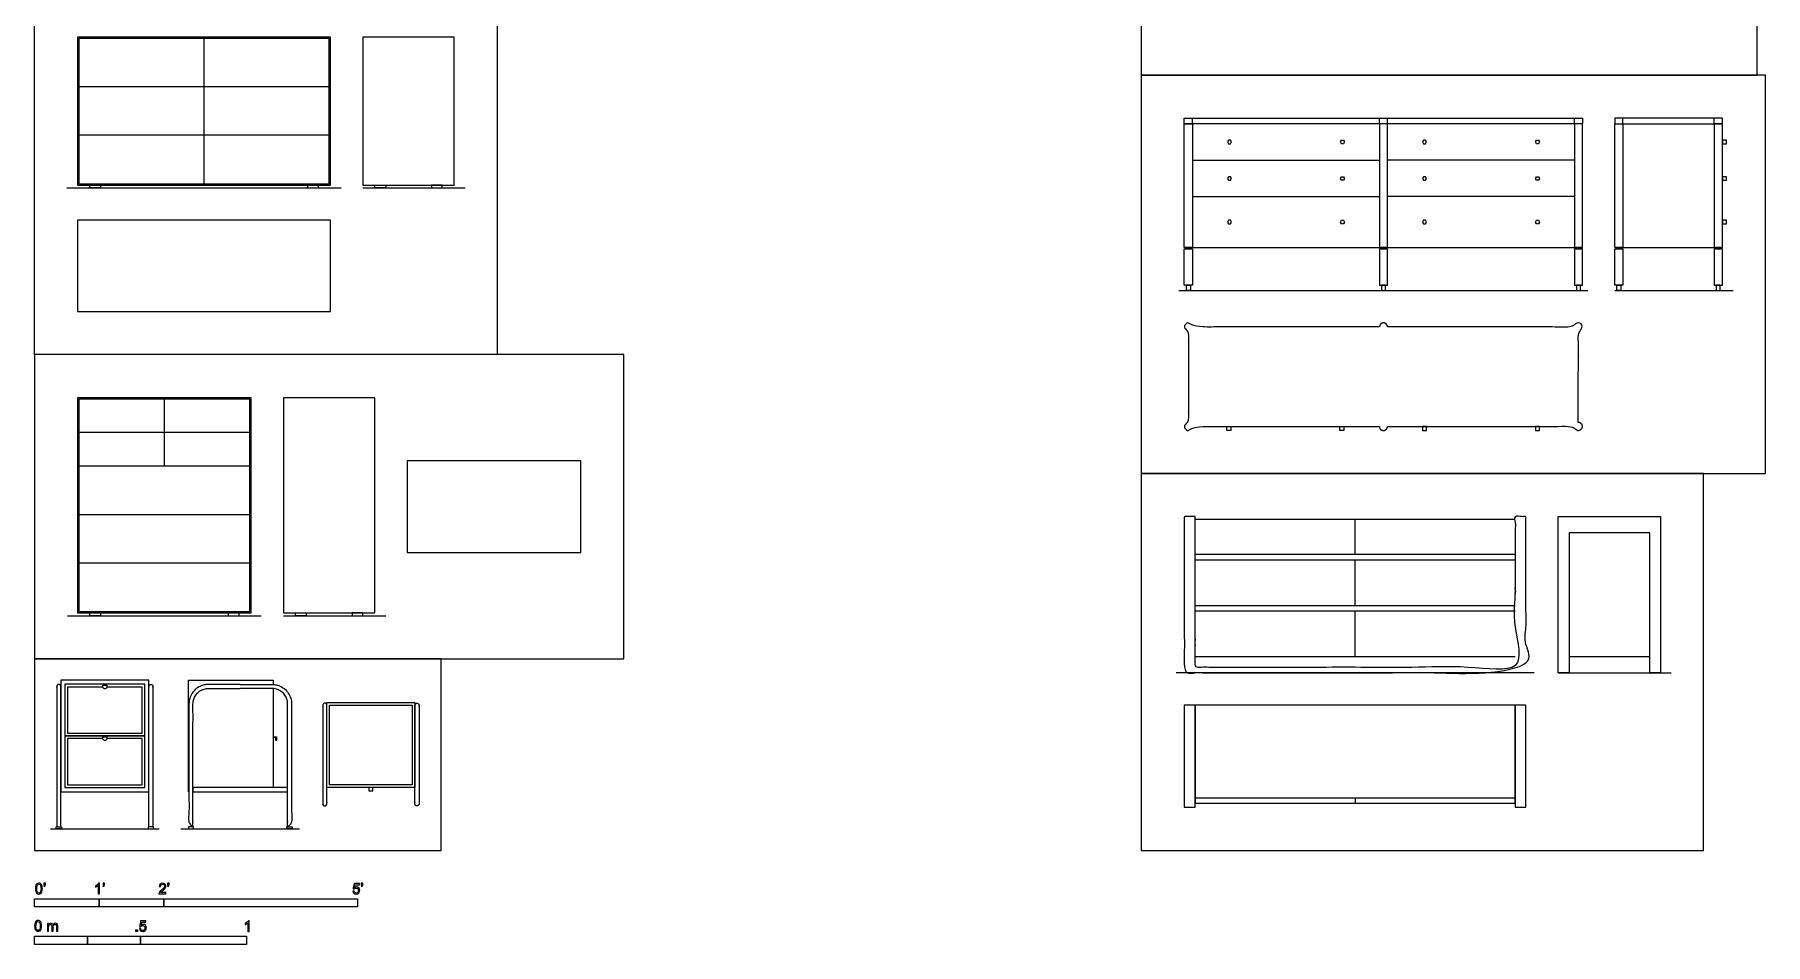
# Model space of a CAD drawing. Header units: millimetres. Extents: x 0.1 to 8.3, y 0.1 to 10.7.
# Drawn here: x 0.13 to 8.3, y 0.06 to 4.36 of the extents above; entities that cross this region are included whole.
import ezdxf

# ---------------------------------------------------------------- set-up
doc = ezdxf.new("R2010")
doc.units = ezdxf.units.MM
for name, color, linetype, true_color in [('2D$AG-DETAILS-DIAGRAM', 7, 'Continuous', 0xccff66), ('2D$AG-DIAGRAM', 7, 'Continuous', 0xfecc66), ('2D$AG-FURNITURE', 7, 'Continuous', 0x66ccff), ('2D$N-SYMB', 7, 'Continuous', 0x800040), ('2D$X-VPRT', 6, 'Continuous', 0xff00ff), ('AG-DETAILS', 7, 'Continuous', 0x66ffff), ('AG-DIAGRAM', 7, 'Continuous', 0xfecc66), ('AG-FURNITURE', 7, 'Continuous', 0x66ccff), ('X-VPRT', 6, 'Continuous', 0xff00ff)]:
    doc.layers.add(name, color=color, linetype=linetype, true_color=true_color)

msp = doc.modelspace()

# ---------------------------------------------------------------- linework, layer by layer
at = {"layer": '2D$AG-DETAILS-DIAGRAM'}
for points in [[(0.454, 1.2774), (0.2873, 1.2774), (0.2873, 1.059), (0.6398, 1.059), (0.6398, 1.2774), (0.4731, 1.2774)], [(0.454, 1.0336), (0.2873, 1.0336), (0.2873, 0.8152), (0.6398, 0.8152), (0.6398, 1.0336), (0.4731, 1.0336)]]:
    msp.add_lwpolyline(points, dxfattribs=at)
msp.add_lwpolyline([(1.5244, 0.8165), (1.5244, 1.1911), (1.915, 1.1911), (1.915, 0.8165)], close=True, dxfattribs=at)
at = {"layer": '2D$AG-DIAGRAM'}
for points in [[(0.2074, 0.6081), (0.7197, 0.6081)], [(0.8229, 0.6081), (1.3832, 0.6081)]]:
    msp.add_lwpolyline(points, dxfattribs=at)
at = {"layer": '2D$AG-FURNITURE'}
for points in [[(0.6716, 0.7834), (0.6716, 1.3092), (0.2555, 1.3092), (0.2555, 0.7834)], [(0.6525, 0.8025), (0.6525, 1.2901), (0.2746, 1.2901), (0.2746, 0.8025)], [(0.2746, 1.0463), (0.6525, 1.0463), (0.6525, 1.2901), (0.2746, 1.2901)], [(1.5117, 0.8038), (1.5117, 1.2038), (1.9277, 1.2038), (1.9277, 0.8038)], [(1.3263, 0.7834), (1.3263, 0.8025), (0.8798, 0.8025), (0.8798, 0.7834)], [(1.7292, 0.8038), (1.7102, 0.8038), (1.7102, 0.7879), (1.7292, 0.7879)], [(0.2584, 0.6081), (0.2337, 0.6081), (0.2337, 0.6176), (0.2584, 0.6176)], [(0.6687, 0.6081), (0.6934, 0.6081), (0.6934, 0.6176), (0.6687, 0.6176)], [(0.8579, 0.6081), (0.8826, 0.6081), (0.8826, 0.6176), (0.8579, 0.6176)], [(1.3482, 0.6081), (1.3235, 0.6081), (1.3235, 0.6176), (1.3482, 0.6176)]]:
    msp.add_lwpolyline(points, close=True, dxfattribs=at)
for points in [[(0.8607, 0.7834), (0.8579, 0.7834), (0.8579, 1.3092), (1.2579, 1.3092), (1.2579, 1.2895)], [(1.2579, 1.2704), (1.2579, 0.8025)], [(0.6525, 1.0463), (0.2746, 1.0463)]]:
    msp.add_lwpolyline(points, dxfattribs=at)
for points, weights, knots in [([(0.2555, 0.6176), (0.2555, 0.9488), (0.2555, 1.2801), (0.2555, 1.2896), (0.246, 1.2896), (0.2365, 1.2896), (0.2365, 1.2801), (0.2365, 0.9488), (0.2365, 0.6176)], [1, 1, 1, 0.707106781187, 1, 0.707106781187, 1, 1, 1], [2.27162, 2.27162, 2.27162, 4.445066, 4.445066, 4.494154, 4.494154, 4.543241, 4.543241, 6.716687, 6.716687, 6.716687]), ([(0.454, 1.278), (0.454, 1.2685), (0.4635, 1.2685), (0.4731, 1.2685), (0.4731, 1.278), (0.4731, 1.282), (0.4731, 1.2859), (0.4635, 1.2859), (0.454, 1.2859), (0.454, 1.282), (0.454, 1.278)], [1, 0.707106781187, 1, 0.707106781187, 1, 1, 1, 1, 1, 1, 1], [0.451766, 0.451766, 0.451766, 0.500853, 0.500853, 0.549941, 0.549941, 1.001706, 1.001706, 1.032956, 1.032956, 1.484722, 1.484722, 1.484722]), ([(0.6716, 0.6176), (0.6716, 0.9488), (0.6716, 1.2801), (0.6716, 1.2896), (0.6811, 1.2896), (0.6906, 1.2896), (0.6906, 1.2801), (0.6906, 0.9488), (0.6906, 0.6176)], [1, 1, 1, 0.707106781187, 1, 0.707106781187, 1, 1, 1], [2.27162, 2.27162, 2.27162, 4.445066, 4.445066, 4.494154, 4.494154, 4.543241, 4.543241, 6.716687, 6.716687, 6.716687]), ([(1.103, 1.2896), (1.0279, 1.2896), (0.9528, 1.2896), (0.8607, 1.2896), (0.8607, 1.1975), (0.8607, 0.9028), (0.8607, 0.6176), (0.8703, 0.6176), (0.8798, 0.6176), (0.8798, 0.9028), (0.8798, 1.1975), (0.8798, 1.2706), (0.9528, 1.2706), (1.0279, 1.2706), (1.103, 1.2706)], [1, 1, 1, 0.707106781186, 1, 1, 1, 1, 1, 1, 1, 0.707106781186, 1, 1, 1], [0, 0, 0, 0.944878, 0.944878, 1.567742, 1.567742, 2.851972, 2.851972, 2.914472, 2.914472, 4.198703, 4.198703, 4.821567, 4.821567, 5.766445, 5.766445, 5.766445]), ([(1.103, 1.2896), (1.1782, 1.2896), (1.2533, 1.2896), (1.3453, 1.2896), (1.3453, 1.1975), (1.3453, 0.9028), (1.3453, 0.6176), (1.3358, 0.6176), (1.3263, 0.6176), (1.3263, 0.9028), (1.3263, 1.1975), (1.3263, 1.2706), (1.2533, 1.2706), (1.1782, 1.2706), (1.103, 1.2706)], [1, 1, 1, 0.707106781186, 1, 1, 1, 1, 1, 1, 1, 0.707106781186, 1, 1, 1], [0, 0, 0, 0.944878, 0.944878, 1.567742, 1.567742, 2.851972, 2.851972, 2.914472, 2.914472, 4.198703, 4.198703, 4.821567, 4.821567, 5.766445, 5.766445, 5.766445]), ([(1.5117, 1.1914), (1.5117, 0.9587), (1.5117, 0.7259), (1.5117, 0.7164), (1.5022, 0.7164), (1.4927, 0.7164), (1.4927, 0.7259), (1.4927, 0.9587), (1.4927, 1.1914), (1.4927, 1.201), (1.5022, 1.201), (1.5117, 1.201), (1.5117, 1.1914)], [1, 1, 1, 0.707106781187, 1, 0.707106781187, 1, 1, 1, 0.707106781187, 1, 0.707106781187, 1], [0, 0, 0, 1.527387, 1.527387, 1.576475, 1.576475, 1.625562, 1.625562, 3.152949, 3.152949, 3.202037, 3.202037, 3.251124, 3.251124, 3.251124]), ([(1.9277, 1.1914), (1.9277, 0.9587), (1.9277, 0.7259), (1.9277, 0.7164), (1.9372, 0.7164), (1.9468, 0.7164), (1.9468, 0.7259), (1.9468, 0.9587), (1.9468, 1.1914), (1.9468, 1.201), (1.9372, 1.201), (1.9277, 1.201), (1.9277, 1.1914)], [1, 1, 1, 0.707106781187, 1, 0.707106781187, 1, 1, 1, 0.707106781187, 1, 0.707106781187, 1], [0, 0, 0, 1.527387, 1.527387, 1.576475, 1.576475, 1.625562, 1.625562, 3.152949, 3.152949, 3.202037, 3.202037, 3.251124, 3.251124, 3.251124]), ([(0.454, 1.0342), (0.454, 1.0247), (0.4635, 1.0247), (0.4731, 1.0247), (0.4731, 1.0342), (0.4731, 1.0381), (0.4731, 1.0421), (0.4635, 1.0421), (0.454, 1.0421), (0.454, 1.0381), (0.454, 1.0342)], [1, 0.707106781187, 1, 0.707106781187, 1, 1, 1, 1, 1, 1, 1], [0.451766, 0.451766, 0.451766, 0.500853, 0.500853, 0.549941, 0.549941, 1.001706, 1.001706, 1.032956, 1.032956, 1.484722, 1.484722, 1.484722])]:
    msp.add_rational_spline(points, weights, degree=2, knots=knots, dxfattribs=at)
msp.add_open_spline([(1.2579, 1.0421), (1.2659, 1.0421), (1.2738, 1.0421), (1.2738, 1.0334), (1.2738, 1.0247), (1.2722, 1.0247), (1.2706, 1.0247), (1.2706, 1.0318), (1.2706, 1.0389), (1.2643, 1.0389), (1.2579, 1.0389)], degree=2, knots=[0.0104167, 0.0104167, 0.0104167, 0.0625, 0.0625, 0.1195012, 0.1195012, 0.1299179, 0.1299179, 0.1765024, 0.1765024, 0.218169, 0.218169, 0.218169], dxfattribs=at)
at = {"layer": '2D$N-SYMB'}
for points in [[(0.1321, 0.2398), (0.1321, 0.2779), (0.4369, 0.2779), (0.4369, 0.2398)], [(0.4369, 0.2398), (0.4369, 0.2779), (0.7417, 0.2779), (0.7417, 0.2398)], [(0.7417, 0.2398), (0.7417, 0.2779), (1.6561, 0.2779), (1.6561, 0.2398)], [(0.1321, 0.0629), (0.1321, 0.101), (0.3821, 0.101), (0.3821, 0.0629)], [(0.3821, 0.0629), (0.3821, 0.101), (0.6321, 0.101), (0.6321, 0.0629)], [(0.6107, 0.1243), (0.6107, 0.1312), (0.6176, 0.1312), (0.6176, 0.1243)], [(0.6321, 0.0629), (0.6321, 0.101), (1.1321, 0.101), (1.1321, 0.0629)]]:
    msp.add_lwpolyline(points, close=True, dxfattribs=at)
for points, knots in [([(0.1359, 0.3259), (0.1359, 0.3316), (0.1365, 0.3364), (0.1377, 0.34), (0.1389, 0.3436), (0.1407, 0.3464), (0.1431, 0.3485), (0.1455, 0.3503), (0.1486, 0.3515), (0.1522, 0.3515), (0.1549, 0.3515), (0.1573, 0.3509), (0.1594, 0.3497), (0.1615, 0.3488), (0.163, 0.347), (0.1645, 0.3452), (0.1657, 0.343), (0.1666, 0.3406), (0.1675, 0.3376), (0.1681, 0.3346), (0.1687, 0.3307), (0.1687, 0.3259), (0.1687, 0.3199), (0.1681, 0.315), (0.1669, 0.3114), (0.1657, 0.3078), (0.1639, 0.3051), (0.1615, 0.303), (0.1591, 0.3012), (0.1561, 0.3006), (0.1522, 0.3006), (0.1474, 0.3006), (0.1437, 0.3018), (0.141, 0.3054), (0.1377, 0.3096), (0.1359, 0.3162), (0.1359, 0.3259)], [0, 0, 0, 0, 1, 1, 1, 2, 2, 2, 3, 3, 3, 4, 4, 4, 5, 5, 5, 6, 6, 6, 7, 7, 7, 8, 8, 8, 9, 9, 9, 10, 10, 10, 11, 11, 11, 12, 12, 12, 12]), ([(0.1422, 0.3259), (0.1422, 0.3174), (0.1431, 0.312), (0.1452, 0.3093), (0.1471, 0.3066), (0.1495, 0.3051), (0.1522, 0.3051), (0.1552, 0.3051), (0.1576, 0.3066), (0.1594, 0.3093), (0.1612, 0.312), (0.1624, 0.3174), (0.1624, 0.3259), (0.1624, 0.334), (0.1612, 0.3394), (0.1594, 0.3421), (0.1576, 0.3449), (0.1552, 0.3464), (0.1522, 0.3464), (0.1495, 0.3464), (0.1471, 0.3452), (0.1455, 0.3427), (0.1434, 0.3397), (0.1422, 0.334), (0.1422, 0.3259)], [0, 0, 0, 0, 1, 1, 1, 2, 2, 2, 3, 3, 3, 4, 4, 4, 5, 5, 5, 6, 6, 6, 7, 7, 7, 8, 8, 8, 8]), ([(0.1763, 0.3446), (0.1763, 0.347), (0.1763, 0.3494), (0.1763, 0.3518), (0.1785, 0.3518), (0.1807, 0.3518), (0.1829, 0.3518), (0.1829, 0.3499), (0.1829, 0.348), (0.1829, 0.3461), (0.1829, 0.343), (0.1826, 0.3406), (0.1817, 0.3394), (0.1808, 0.3376), (0.1793, 0.3361), (0.1772, 0.3352), (0.1767, 0.336), (0.1762, 0.3368), (0.1757, 0.3376), (0.1769, 0.3382), (0.1778, 0.3388), (0.1784, 0.34), (0.179, 0.3412), (0.1793, 0.3427), (0.1793, 0.3446), (0.1783, 0.3446), (0.1773, 0.3446), (0.1763, 0.3446)], [0, 0, 0, 0, 1, 1, 1, 2, 2, 2, 3, 3, 3, 4, 4, 4, 5, 5, 5, 6, 6, 6, 7, 7, 7, 8, 8, 8, 9, 9, 9, 9]), ([(0.4381, 0.3012), (0.4361, 0.3012), (0.4341, 0.3012), (0.4321, 0.3012), (0.4321, 0.3142), (0.4321, 0.3273), (0.4321, 0.3403), (0.4306, 0.3388), (0.4284, 0.3373), (0.426, 0.3361), (0.4236, 0.3346), (0.4215, 0.3334), (0.4197, 0.3328), (0.4197, 0.3348), (0.4197, 0.3368), (0.4197, 0.3388), (0.423, 0.3403), (0.426, 0.3424), (0.4287, 0.3446), (0.4312, 0.347), (0.433, 0.3491), (0.4342, 0.3515), (0.4355, 0.3515), (0.4368, 0.3515), (0.4381, 0.3515), (0.4381, 0.3347), (0.4381, 0.3179), (0.4381, 0.3012)], [0, 0, 0, 0, 1, 1, 1, 2, 2, 2, 3, 3, 3, 4, 4, 4, 5, 5, 5, 6, 6, 6, 7, 7, 7, 8, 8, 8, 9, 9, 9, 9]), ([(0.4553, 0.3446), (0.4553, 0.347), (0.4553, 0.3494), (0.4553, 0.3518), (0.4575, 0.3518), (0.4597, 0.3518), (0.4619, 0.3518), (0.4619, 0.3499), (0.4619, 0.348), (0.4619, 0.3461), (0.4619, 0.343), (0.4616, 0.3406), (0.4607, 0.3394), (0.4598, 0.3376), (0.4583, 0.3361), (0.4562, 0.3352), (0.4557, 0.336), (0.4552, 0.3368), (0.4546, 0.3376), (0.4559, 0.3382), (0.4568, 0.3388), (0.4574, 0.34), (0.458, 0.3412), (0.4583, 0.3427), (0.4583, 0.3446), (0.4573, 0.3446), (0.4563, 0.3446), (0.4553, 0.3446)], [0, 0, 0, 0, 1, 1, 1, 2, 2, 2, 3, 3, 3, 4, 4, 4, 5, 5, 5, 6, 6, 6, 7, 7, 7, 8, 8, 8, 9, 9, 9, 9]), ([(0.7519, 0.3069), (0.7519, 0.305), (0.7519, 0.3031), (0.7519, 0.3012), (0.741, 0.3012), (0.73, 0.3012), (0.7191, 0.3012), (0.7188, 0.3024), (0.7191, 0.3039), (0.7197, 0.3054), (0.7206, 0.3075), (0.7218, 0.3099), (0.7236, 0.312), (0.7257, 0.3141), (0.7281, 0.3165), (0.7317, 0.3196), (0.7372, 0.3241), (0.7408, 0.3277), (0.7429, 0.3301), (0.7447, 0.3328), (0.7456, 0.3352), (0.7456, 0.3376), (0.7456, 0.34), (0.7447, 0.3421), (0.7432, 0.3436), (0.7414, 0.3455), (0.739, 0.3464), (0.7363, 0.3464), (0.7332, 0.3464), (0.7308, 0.3455), (0.729, 0.3436), (0.7272, 0.3418), (0.7263, 0.3394), (0.7263, 0.3361), (0.7242, 0.3363), (0.7221, 0.3365), (0.72, 0.3367), (0.7206, 0.3415), (0.7221, 0.3452), (0.7251, 0.3476), (0.7278, 0.35), (0.7317, 0.3515), (0.7363, 0.3515), (0.7411, 0.3515), (0.745, 0.35), (0.7477, 0.3473), (0.7507, 0.3446), (0.7519, 0.3412), (0.7519, 0.3373), (0.7519, 0.3355), (0.7516, 0.3334), (0.7507, 0.3316), (0.7498, 0.3295), (0.7486, 0.3277), (0.7468, 0.3253), (0.7447, 0.3232), (0.7417, 0.3205), (0.7372, 0.3165), (0.7335, 0.3135), (0.7311, 0.3114), (0.7302, 0.3102), (0.729, 0.3093), (0.7281, 0.3081), (0.7275, 0.3069), (0.7357, 0.3069), (0.7438, 0.3069), (0.7519, 0.3069)], [0, 0, 0, 0, 1, 1, 1, 2, 2, 2, 3, 3, 3, 4, 4, 4, 5, 5, 5, 6, 6, 6, 7, 7, 7, 8, 8, 8, 9, 9, 9, 10, 10, 10, 11, 11, 11, 12, 12, 12, 13, 13, 13, 14, 14, 14, 15, 15, 15, 16, 16, 16, 17, 17, 17, 18, 18, 18, 19, 19, 19, 20, 20, 20, 21, 21, 21, 22, 22, 22, 22]), ([(0.7601, 0.3446), (0.7601, 0.347), (0.7601, 0.3494), (0.7601, 0.3518), (0.7623, 0.3518), (0.7645, 0.3518), (0.7667, 0.3518), (0.7667, 0.3499), (0.7667, 0.348), (0.7667, 0.3461), (0.7667, 0.343), (0.7664, 0.3406), (0.7655, 0.3394), (0.7646, 0.3376), (0.7631, 0.3361), (0.761, 0.3352), (0.7605, 0.336), (0.76, 0.3368), (0.7594, 0.3376), (0.7607, 0.3382), (0.7616, 0.3388), (0.7622, 0.34), (0.7628, 0.3412), (0.7631, 0.3427), (0.7631, 0.3446), (0.7621, 0.3446), (0.7611, 0.3446), (0.7601, 0.3446)], [0, 0, 0, 0, 1, 1, 1, 2, 2, 2, 3, 3, 3, 4, 4, 4, 5, 5, 5, 6, 6, 6, 7, 7, 7, 8, 8, 8, 9, 9, 9, 9]), ([(1.6341, 0.3141), (1.6363, 0.3143), (1.6385, 0.3145), (1.6407, 0.3147), (1.641, 0.3114), (1.6422, 0.3093), (1.644, 0.3075), (1.6455, 0.306), (1.6476, 0.3051), (1.6504, 0.3051), (1.6531, 0.3051), (1.6558, 0.3063), (1.6579, 0.3087), (1.6597, 0.3108), (1.6609, 0.3138), (1.6609, 0.3174), (1.6609, 0.3211), (1.6597, 0.3238), (1.6579, 0.3259), (1.6558, 0.3277), (1.6534, 0.3289), (1.6501, 0.3289), (1.6482, 0.3289), (1.6464, 0.3283), (1.6446, 0.3274), (1.6431, 0.3265), (1.6419, 0.3253), (1.641, 0.3241), (1.6391, 0.3243), (1.6372, 0.3245), (1.6353, 0.3247), (1.6369, 0.3333), (1.6385, 0.3419), (1.6401, 0.3506), (1.6484, 0.3506), (1.6568, 0.3506), (1.6651, 0.3506), (1.6651, 0.3486), (1.6651, 0.3466), (1.6651, 0.3446), (1.6584, 0.3446), (1.6517, 0.3446), (1.6449, 0.3446), (1.644, 0.34), (1.6431, 0.3355), (1.6422, 0.331), (1.6452, 0.3331), (1.6485, 0.3343), (1.6519, 0.3343), (1.6561, 0.3343), (1.6597, 0.3328), (1.6627, 0.3298), (1.6657, 0.3268), (1.6672, 0.3229), (1.6672, 0.318), (1.6672, 0.3135), (1.666, 0.3096), (1.6633, 0.3063), (1.6603, 0.3021), (1.6558, 0.3006), (1.6504, 0.3006), (1.6455, 0.3006), (1.6419, 0.3015), (1.6392, 0.3039), (1.6362, 0.3066), (1.6347, 0.3099), (1.6341, 0.3141)], [0, 0, 0, 0, 1, 1, 1, 2, 2, 2, 3, 3, 3, 4, 4, 4, 5, 5, 5, 6, 6, 6, 7, 7, 7, 8, 8, 8, 9, 9, 9, 10, 10, 10, 11, 11, 11, 12, 12, 12, 13, 13, 13, 14, 14, 14, 15, 15, 15, 16, 16, 16, 17, 17, 17, 18, 18, 18, 19, 19, 19, 20, 20, 20, 21, 21, 21, 22, 22, 22, 22]), ([(1.6745, 0.3446), (1.6745, 0.347), (1.6745, 0.3494), (1.6745, 0.3518), (1.6767, 0.3518), (1.6789, 0.3518), (1.6811, 0.3518), (1.6811, 0.3499), (1.6811, 0.348), (1.6811, 0.3461), (1.6811, 0.343), (1.6808, 0.3406), (1.6799, 0.3394), (1.679, 0.3376), (1.6775, 0.3361), (1.6754, 0.3352), (1.6749, 0.336), (1.6744, 0.3368), (1.6738, 0.3376), (1.6751, 0.3382), (1.676, 0.3388), (1.6766, 0.34), (1.6772, 0.3412), (1.6775, 0.3427), (1.6775, 0.3446), (1.6765, 0.3446), (1.6755, 0.3446), (1.6745, 0.3446)], [0, 0, 0, 0, 1, 1, 1, 2, 2, 2, 3, 3, 3, 4, 4, 4, 5, 5, 5, 6, 6, 6, 7, 7, 7, 8, 8, 8, 9, 9, 9, 9]), ([(0.1321, 0.1501), (0.1321, 0.1558), (0.1327, 0.1606), (0.1339, 0.1642), (0.1351, 0.1678), (0.1369, 0.1705), (0.1393, 0.1726), (0.1417, 0.1745), (0.1447, 0.1757), (0.1483, 0.1757), (0.1511, 0.1757), (0.1535, 0.1751), (0.1556, 0.1738), (0.1577, 0.1729), (0.1592, 0.1711), (0.1607, 0.1693), (0.1619, 0.1672), (0.1628, 0.1648), (0.1637, 0.1618), (0.1643, 0.1588), (0.1649, 0.1549), (0.1649, 0.1501), (0.1649, 0.144), (0.1643, 0.1392), (0.1631, 0.1356), (0.1619, 0.132), (0.1601, 0.1293), (0.1577, 0.1272), (0.1553, 0.1254), (0.1523, 0.1248), (0.1483, 0.1248), (0.1435, 0.1248), (0.1399, 0.126), (0.1372, 0.1296), (0.1339, 0.1338), (0.1321, 0.1404), (0.1321, 0.1501)], [0, 0, 0, 0, 1, 1, 1, 2, 2, 2, 3, 3, 3, 4, 4, 4, 5, 5, 5, 6, 6, 6, 7, 7, 7, 8, 8, 8, 9, 9, 9, 10, 10, 10, 11, 11, 11, 12, 12, 12, 12]), ([(0.1384, 0.1501), (0.1384, 0.1416), (0.1393, 0.1362), (0.1414, 0.1335), (0.1432, 0.1308), (0.1456, 0.1293), (0.1483, 0.1293), (0.1514, 0.1293), (0.1538, 0.1308), (0.1556, 0.1335), (0.1574, 0.1362), (0.1586, 0.1416), (0.1586, 0.1501), (0.1586, 0.1582), (0.1574, 0.1636), (0.1556, 0.1663), (0.1538, 0.169), (0.1514, 0.1705), (0.1483, 0.1705), (0.1456, 0.1705), (0.1432, 0.1693), (0.1417, 0.1669), (0.1396, 0.1639), (0.1384, 0.1582), (0.1384, 0.1501)], [0, 0, 0, 0, 1, 1, 1, 2, 2, 2, 3, 3, 3, 4, 4, 4, 5, 5, 5, 6, 6, 6, 7, 7, 7, 8, 8, 8, 8]), ([(0.6267, 0.1372), (0.6288, 0.1374), (0.6309, 0.1376), (0.633, 0.1378), (0.6336, 0.1345), (0.6345, 0.1324), (0.6363, 0.1306), (0.6381, 0.1291), (0.6402, 0.1282), (0.6426, 0.1282), (0.6456, 0.1282), (0.648, 0.1294), (0.6502, 0.1318), (0.6523, 0.1339), (0.6532, 0.1369), (0.6532, 0.1405), (0.6532, 0.1441), (0.6523, 0.1469), (0.6505, 0.149), (0.6483, 0.1508), (0.6456, 0.152), (0.6426, 0.152), (0.6405, 0.152), (0.6387, 0.1514), (0.6372, 0.1505), (0.6357, 0.1496), (0.6345, 0.1484), (0.6336, 0.1472), (0.6316, 0.1474), (0.6296, 0.1476), (0.6276, 0.1478), (0.6292, 0.1564), (0.6308, 0.165), (0.6324, 0.1737), (0.6407, 0.1737), (0.649, 0.1737), (0.6574, 0.1737), (0.6574, 0.1717), (0.6574, 0.1696), (0.6574, 0.1676), (0.6508, 0.1676), (0.6441, 0.1676), (0.6375, 0.1676), (0.6366, 0.1631), (0.6357, 0.1586), (0.6348, 0.1541), (0.6378, 0.1562), (0.6408, 0.1574), (0.6441, 0.1574), (0.6486, 0.1574), (0.6523, 0.1559), (0.6553, 0.1529), (0.6583, 0.1499), (0.6598, 0.1459), (0.6598, 0.1411), (0.6598, 0.1366), (0.6586, 0.1327), (0.6559, 0.1294), (0.6526, 0.1252), (0.6483, 0.1237), (0.6426, 0.1237), (0.6381, 0.1237), (0.6345, 0.1246), (0.6315, 0.127), (0.6288, 0.1297), (0.627, 0.133), (0.6267, 0.1372)], [0, 0, 0, 0, 1, 1, 1, 2, 2, 2, 3, 3, 3, 4, 4, 4, 5, 5, 5, 6, 6, 6, 7, 7, 7, 8, 8, 8, 9, 9, 9, 10, 10, 10, 11, 11, 11, 12, 12, 12, 13, 13, 13, 14, 14, 14, 15, 15, 15, 16, 16, 16, 17, 17, 17, 18, 18, 18, 19, 19, 19, 20, 20, 20, 21, 21, 21, 22, 22, 22, 22]), ([(1.145, 0.1243), (1.143, 0.1243), (1.141, 0.1243), (1.139, 0.1243), (1.139, 0.1373), (1.139, 0.1504), (1.139, 0.1634), (1.1375, 0.1619), (1.1354, 0.1604), (1.133, 0.1592), (1.1306, 0.1577), (1.1285, 0.1565), (1.1267, 0.1559), (1.1267, 0.1579), (1.1267, 0.1599), (1.1267, 0.1619), (1.13, 0.1634), (1.133, 0.1655), (1.1357, 0.1676), (1.1381, 0.17), (1.1399, 0.1722), (1.1411, 0.1746), (1.1424, 0.1746), (1.1437, 0.1746), (1.145, 0.1746), (1.145, 0.1578), (1.145, 0.141), (1.145, 0.1243)], [0, 0, 0, 0, 1, 1, 1, 2, 2, 2, 3, 3, 3, 4, 4, 4, 5, 5, 5, 6, 6, 6, 7, 7, 7, 8, 8, 8, 9, 9, 9, 9]), ([(0.1923, 0.1254), (0.1923, 0.1374), (0.1923, 0.1495), (0.1923, 0.1615), (0.1941, 0.1615), (0.1959, 0.1615), (0.1977, 0.1615), (0.1977, 0.1598), (0.1977, 0.1581), (0.1977, 0.1564), (0.1989, 0.1582), (0.2005, 0.1597), (0.2023, 0.1606), (0.2041, 0.1618), (0.2062, 0.1624), (0.2086, 0.1624), (0.2113, 0.1624), (0.2137, 0.1618), (0.2152, 0.1606), (0.217, 0.1594), (0.2182, 0.1579), (0.2188, 0.1561), (0.2218, 0.1603), (0.2255, 0.1624), (0.2303, 0.1624), (0.2339, 0.1624), (0.2366, 0.1612), (0.2384, 0.1594), (0.2405, 0.1573), (0.2414, 0.1543), (0.2414, 0.1501), (0.2414, 0.1418), (0.2414, 0.1336), (0.2414, 0.1254), (0.2394, 0.1254), (0.2374, 0.1254), (0.2354, 0.1254), (0.2354, 0.1329), (0.2354, 0.1404), (0.2354, 0.1479), (0.2354, 0.1507), (0.2351, 0.1522), (0.2348, 0.1534), (0.2342, 0.1546), (0.2336, 0.1555), (0.2324, 0.1561), (0.2315, 0.1567), (0.2303, 0.157), (0.2288, 0.157), (0.2264, 0.157), (0.2242, 0.1561), (0.2224, 0.1546), (0.2206, 0.1528), (0.22, 0.1501), (0.22, 0.1464), (0.22, 0.1394), (0.22, 0.1324), (0.22, 0.1254), (0.2179, 0.1254), (0.2158, 0.1254), (0.2137, 0.1254), (0.2137, 0.1332), (0.2137, 0.141), (0.2137, 0.1488), (0.2137, 0.1516), (0.2134, 0.1537), (0.2122, 0.1549), (0.2113, 0.1564), (0.2095, 0.157), (0.2074, 0.157), (0.2056, 0.157), (0.2041, 0.1567), (0.2026, 0.1555), (0.2011, 0.1546), (0.2002, 0.1534), (0.1992, 0.1516), (0.1986, 0.1498), (0.1983, 0.1473), (0.1983, 0.144), (0.1983, 0.1378), (0.1983, 0.1316), (0.1983, 0.1254), (0.1963, 0.1254), (0.1943, 0.1254), (0.1923, 0.1254)], [0, 0, 0, 0, 1, 1, 1, 2, 2, 2, 3, 3, 3, 4, 4, 4, 5, 5, 5, 6, 6, 6, 7, 7, 7, 8, 8, 8, 9, 9, 9, 10, 10, 10, 11, 11, 11, 12, 12, 12, 13, 13, 13, 14, 14, 14, 15, 15, 15, 16, 16, 16, 17, 17, 17, 18, 18, 18, 19, 19, 19, 20, 20, 20, 21, 21, 21, 22, 22, 22, 23, 23, 23, 24, 24, 24, 25, 25, 25, 26, 26, 26, 27, 27, 27, 28, 28, 28, 28])]:
    msp.add_open_spline(points, degree=3, knots=knots, dxfattribs=at)
at = {"layer": '2D$X-VPRT'}
msp.add_lwpolyline([(0.1321, 0.5065), (2.0512, 0.5065), (2.0512, 1.4108), (0.1321, 1.4108)], close=True, dxfattribs=at)
at = {"layer": 'AG-DETAILS'}
for p, q in [((1.5227, 4.1095), (0.3416, 4.1095)), ((8.0618, 3.9355), (8.0618, 3.9609)), ((1.5227, 3.8809), (0.3416, 3.8809)), ((0.7449, 2.3188), (0.7449, 2.6427)), ((5.6107, 0.7542), (7.122, 0.7542))]:
    msp.add_line(p, q, dxfattribs=at)
for points in [[(0.3416, 4.3381), (0.3416, 3.6523), (1.5227, 3.6523), (1.5227, 4.3381)], [(8.1189, 3.841), (8.1189, 3.8575), (8.0999, 3.8575), (8.0999, 3.841)], [(8.1189, 3.6685), (8.1189, 3.685), (8.0999, 3.685), (8.0999, 3.6685)], [(8.1189, 3.4632), (8.1189, 3.4797), (8.0999, 3.4797), (8.0999, 3.4632)], [(0.3416, 1.633), (1.1481, 1.633), (1.1481, 2.6363), (0.3416, 2.6363)], [(5.7792, 2.4877), (5.7602, 2.4877), (5.7602, 2.5068), (5.7792, 2.5068)], [(6.3126, 2.4877), (6.2936, 2.4877), (6.2936, 2.5068), (6.3126, 2.5068)], [(6.6838, 2.4877), (6.7029, 2.4877), (6.7029, 2.5068), (6.6838, 2.5068)], [(7.2172, 2.4877), (7.2363, 2.4877), (7.2363, 2.5068), (7.2172, 2.5068)]]:
    msp.add_lwpolyline(points, close=True, dxfattribs=at)
for points in [[(0.9322, 4.1095), (0.9322, 4.3381)], [(0.9322, 3.8809), (0.9322, 4.1095)], [(5.598, 3.9355), (5.598, 3.9609)], [(6.4806, 3.9355), (6.4806, 3.9609)], [(6.5187, 3.9355), (6.5187, 3.9609)], [(7.4014, 3.9355), (7.4014, 3.9609)], [(7.63, 3.9355), (7.63, 3.9609)], [(0.9322, 3.6523), (0.9322, 3.8809)], [(0.7449, 2.4776), (0.3416, 2.4776)], [(1.1481, 2.4776), (0.7449, 2.4776)], [(1.1481, 2.3188), (0.3416, 2.3188)], [(1.1481, 2.0902), (0.3416, 2.0902)], [(1.1481, 1.8616), (0.3416, 1.8616)], [(6.3663, 0.7542), (6.3663, 0.7288)]]:
    msp.add_lwpolyline(points, dxfattribs=at)
at = {"layer": 'AG-DIAGRAM'}
for p, q in [((1.6815, 3.6333), (2.1641, 3.6333)), ((7.5919, 3.1481), (8.1507, 3.1481)), ((1.3068, 1.614), (1.7894, 1.614))]:
    msp.add_line(p, q, dxfattribs=at)
for points in [[(0.2845, 3.6333), (1.5799, 3.6333)], [(5.5344, 3.1481), (7.4648, 3.1482)], [(0.2877, 1.614), (1.2021, 1.614)], [(7.2109, 1.3447), (5.5218, 1.3447)], [(7.3252, 1.3447), (7.8586, 1.3447)]]:
    msp.add_lwpolyline(points, dxfattribs=at)
at = {"layer": 'AG-FURNITURE'}
for p, q in [((5.5979, 3.763), (6.4806, 3.763)), ((7.4014, 3.763), (6.5187, 3.763)), ((5.5979, 3.5916), (6.4806, 3.5916)), ((7.4014, 3.5916), (6.5187, 3.5916)), ((5.598, 3.3513), (6.4806, 3.3513)), ((6.5187, 3.3513), (7.4014, 3.3513)), ((7.63, 3.3513), (8.0618, 3.3513)), ((5.6107, 2.0686), (7.122, 2.0686)), ((5.6107, 1.9035), (7.122, 1.9035)), ((5.6107, 1.8781), (7.122, 1.8781)), ((5.6107, 1.6622), (7.122, 1.6622)), ((5.6107, 1.6368), (7.122, 1.6368)), ((5.6107, 1.4209), (7.122, 1.4209)), ((7.376, 1.4209), (7.757, 1.4209))]:
    msp.add_line(p, q, dxfattribs=at)
for points in [[(0.3353, 3.646), (1.5291, 3.646), (1.5291, 4.3445), (0.3353, 4.3445)], [(1.6815, 3.646), (2.1133, 3.646), (2.1133, 4.3445), (1.6815, 4.3445)], [(6.4997, 3.9609), (7.4395, 3.9609), (7.4395, 3.9355), (6.4997, 3.9355), (5.5599, 3.9355), (5.5599, 3.9609)], [(5.5599, 3.9355), (5.598, 3.9355), (5.598, 3.3513), (5.5599, 3.3513)], [(7.4395, 3.9355), (7.4014, 3.9355), (7.4014, 3.3513), (7.4395, 3.3513)], [(7.5919, 3.9609), (7.5919, 3.9355), (8.0999, 3.9355), (8.0999, 3.9609)], [(7.5919, 3.9355), (7.63, 3.9355), (7.63, 3.3513), (7.5919, 3.3513)], [(8.0999, 3.9355), (8.0618, 3.9355), (8.0618, 3.3513), (8.0999, 3.3513)], [(5.7821, 3.8493), (5.7773, 3.8575), (5.7678, 3.8575), (5.7631, 3.8493), (5.7678, 3.841), (5.7773, 3.841)], [(6.2965, 3.8493), (6.3012, 3.8575), (6.3107, 3.8575), (6.3155, 3.8493), (6.3107, 3.841), (6.3012, 3.841)], [(6.7029, 3.8493), (6.6981, 3.8575), (6.6886, 3.8575), (6.6838, 3.8493), (6.6886, 3.841), (6.6981, 3.841)], [(7.2172, 3.8493), (7.222, 3.8575), (7.2315, 3.8575), (7.2363, 3.8493), (7.2315, 3.841), (7.222, 3.841)], [(5.7821, 3.6768), (5.7773, 3.685), (5.7678, 3.685), (5.7631, 3.6768), (5.7678, 3.6685), (5.7773, 3.6685)], [(6.2965, 3.6768), (6.3012, 3.685), (6.3107, 3.685), (6.3155, 3.6768), (6.3107, 3.6685), (6.3012, 3.6685)], [(6.7029, 3.6768), (6.6981, 3.685), (6.6886, 3.685), (6.6838, 3.6768), (6.6886, 3.6685), (6.6981, 3.6685)], [(7.2172, 3.6768), (7.222, 3.685), (7.2315, 3.685), (7.2363, 3.6768), (7.2315, 3.6685), (7.222, 3.6685)], [(0.4432, 3.646), (0.4432, 3.6333), (0.3924, 3.6333), (0.3924, 3.646)], [(1.4211, 3.646), (1.4211, 3.6333), (1.4719, 3.6333), (1.4719, 3.646)], [(1.7894, 3.646), (1.7894, 3.6333), (1.7386, 3.6333), (1.7386, 3.646)], [(2.0053, 3.646), (2.0053, 3.6333), (2.0561, 3.6333), (2.0561, 3.646)], [(0.3353, 3.0491), (1.5291, 3.0491), (1.5291, 3.4809), (0.3353, 3.4809)], [(5.7821, 3.4715), (5.7773, 3.4797), (5.7678, 3.4797), (5.7631, 3.4715), (5.7678, 3.4632), (5.7773, 3.4632)], [(6.2965, 3.4715), (6.3012, 3.4797), (6.3107, 3.4797), (6.3155, 3.4715), (6.3107, 3.4632), (6.3012, 3.4632)], [(6.7029, 3.4715), (6.6981, 3.4797), (6.6886, 3.4797), (6.6838, 3.4715), (6.6886, 3.4632), (6.6981, 3.4632)], [(7.2172, 3.4715), (7.222, 3.4797), (7.2315, 3.4797), (7.2363, 3.4715), (7.2315, 3.4632), (7.222, 3.4632)], [(5.5662, 3.3513), (5.5916, 3.3513), (5.5916, 3.345), (5.5662, 3.345)], [(6.5124, 3.3513), (6.487, 3.3513), (6.487, 3.345), (6.5124, 3.345)], [(7.4331, 3.3513), (7.4077, 3.3513), (7.4077, 3.345), (7.4331, 3.345)], [(7.5982, 3.3513), (7.6236, 3.3513), (7.6236, 3.345), (7.5982, 3.345)], [(8.0935, 3.3513), (8.0681, 3.3513), (8.0681, 3.345), (8.0935, 3.345)], [(5.5599, 3.345), (5.598, 3.345), (5.598, 3.1735), (5.5599, 3.1735)], [(6.5187, 3.345), (6.4806, 3.345), (6.4806, 3.1735), (6.5187, 3.1735)], [(7.4395, 3.345), (7.4014, 3.345), (7.4014, 3.1735), (7.4395, 3.1735)], [(7.5919, 3.345), (7.63, 3.345), (7.63, 3.1735), (7.5919, 3.1735)], [(8.0999, 3.345), (8.0618, 3.345), (8.0618, 3.1735), (8.0999, 3.1735)], [(5.5694, 3.1735), (5.5884, 3.1735), (5.5884, 3.1481), (5.5694, 3.1481)], [(6.5092, 3.1735), (6.4901, 3.1735), (6.4901, 3.1481), (6.5092, 3.1481)], [(7.4299, 3.1735), (7.4109, 3.1735), (7.4109, 3.1481), (7.4299, 3.1481)], [(7.6014, 3.1735), (7.6204, 3.1735), (7.6204, 3.1481), (7.6014, 3.1481)], [(8.0903, 3.1735), (8.0713, 3.1735), (8.0713, 3.1481), (8.0903, 3.1481)], [(0.3353, 1.6267), (1.1544, 1.6267), (1.1544, 2.6427), (0.3353, 2.6427)], [(1.3068, 1.6267), (1.7386, 1.6267), (1.7386, 2.6427), (1.3068, 2.6427)], [(1.891, 2.3442), (1.891, 1.9124), (2.7102, 1.9124), (2.7102, 2.3442)], [(7.3252, 2.0813), (7.8078, 2.0813), (7.8078, 1.3447), (7.757, 1.3447), (7.757, 2.0051), (7.376, 2.0051), (7.376, 1.3447), (7.3252, 1.3447)], [(0.4432, 1.6267), (0.4432, 1.614), (0.3924, 1.614), (0.3924, 1.6267)], [(1.0465, 1.6267), (1.0465, 1.614), (1.0973, 1.614), (1.0973, 1.6267)], [(1.4148, 1.6267), (1.4148, 1.614), (1.364, 1.614), (1.364, 1.6267)], [(1.6307, 1.6267), (1.6307, 1.614), (1.6815, 1.614), (1.6815, 1.6267)], [(5.6107, 0.7097), (5.6107, 1.1923), (5.5599, 1.1923), (5.5599, 0.7097)], [(5.6107, 0.7288), (7.122, 0.7288), (7.122, 1.1923), (5.6107, 1.1923)], [(7.122, 1.1923), (7.122, 0.7097), (7.1728, 0.7097), (7.1728, 1.1923)]]:
    msp.add_lwpolyline(points, close=True, dxfattribs=at)
for points in [[(6.4806, 3.9355), (6.4806, 3.3513), (6.5187, 3.3513), (6.5187, 3.9355)], [(6.3663, 1.9035), (6.3663, 2.0686)], [(6.3663, 1.6622), (6.3663, 1.8781)], [(6.3663, 1.4209), (6.3663, 1.6368)]]:
    msp.add_lwpolyline(points, dxfattribs=at)
for points, weights, knots in [([(6.4806, 2.9767), (6.0393, 2.9767), (5.598, 2.9767), (5.598, 2.9957), (5.5789, 2.9957), (5.5599, 2.9957), (5.5599, 2.9767), (5.5599, 2.9576), (5.5789, 2.9576), (5.5789, 2.7417), (5.5789, 2.5258), (5.5599, 2.5258), (5.5599, 2.5068), (5.5599, 2.4877), (5.5789, 2.4877), (5.598, 2.4877), (5.598, 2.5068), (6.0393, 2.5068), (6.4806, 2.5068)], [1, 1, 1, 0.707106781187, 1, 0.707106781187, 1, 0.707106781187, 1, 1, 1, 0.707106781187, 1, 0.707106781187, 1, 0.707106781187, 1, 1, 1], [-4.838494, -4.838494, -4.838494, -3.98198, -3.98198, -3.883805, -3.883805, -3.78563, -3.78563, -3.687456, -3.687456, -2.437223, -2.437223, -2.339049, -2.339049, -2.240874, -2.240874, -2.142699, -2.142699, -1.286185, -1.286185, -1.286185]), ([(6.5187, 2.9767), (6.5187, 2.993), (6.5025, 2.9955), (6.4837, 2.9984), (6.4806, 2.9767)], [0.945212933044, 0.737694730098, 1, 0.707106781187, 0.945212933044], [0.0102528, 0.0102528, 0.0102528, 0.1030187, 0.1030187, 0.2066023, 0.2066023, 0.2066023]), ([(7.4198, 2.5258), (7.4198, 2.7417), (7.4204, 2.9576), (7.4395, 2.9576), (7.4395, 2.9767), (7.4395, 2.9957), (7.4204, 2.9957), (7.4014, 2.9957), (7.4014, 2.9767), (6.96, 2.9767), (6.5187, 2.9767)], [0.986604927896, 0.986604927896, 1, 0.707106781187, 1, 0.707106781187, 1, 0.707106781187, 1, 1, 1], [-7.279104, -7.279104, -7.279104, -6.026504, -6.026504, -5.928329, -5.928329, -5.830155, -5.830155, -5.73198, -5.73198, -4.875466, -4.875466, -4.875466]), ([(6.4806, 2.5068), (6.4806, 2.4904), (6.4968, 2.488), (6.5156, 2.4851), (6.5185, 2.5039)], [0.945212933044, 0.737694730098, 1, 0.707106781187, 1], [0.2066023, 0.2066023, 0.2066023, 0.2945243, 0.2945243, 0.3926991, 0.3926991, 0.3926991]), ([(6.5187, 2.5068), (6.96, 2.5068), (7.4014, 2.5068), (7.4014, 2.4877), (7.4204, 2.4877), (7.4395, 2.4877), (7.4395, 2.5068), (7.4395, 2.5258), (7.4198, 2.5258)], [1, 1, 1, 0.707106781187, 1, 0.707106781187, 1, 0.707106781187, 0.986604927896], [-1.249213, -1.249213, -1.249213, -0.390989, -0.390989, -0.292618, -0.292618, -0.194247, -0.194247, -0.095876, -0.095876, -0.095876]), ([(5.6107, 2.0813), (5.6107, 1.9416), (5.6107, 1.3828), (5.6107, 1.3701), (5.6234, 1.3701), (5.9853, 1.3701), (7.1093, 1.3701), (7.122, 1.3701), (7.122, 1.3828), (7.122, 1.9416), (7.122, 2.0813), (7.1474, 2.0813), (7.1728, 2.0813), (7.1728, 1.9226), (7.1728, 1.3447), (5.9853, 1.3447), (5.5599, 1.3447), (5.5599, 1.9226), (5.5599, 2.0813), (5.5853, 2.0813), (5.6107, 2.0813)], [1, 1, 1, 0.707106781187, 1, 1, 1, 0.707106781187, 1, 1, 1, 1, 1, 1, 1, 1, 1, 1, 1, 1, 1], [4.625, 4.625, 4.625, 5.73736, 5.73736, 5.802809, 5.802809, 7.292216, 7.292216, 7.357666, 7.357666, 8.470026, 8.470026, 8.636692, 8.636692, 9.928359, 9.928359, 11.803359, 11.803359, 13.095026, 13.095026, 13.261692, 13.261692, 13.261692])]:
    msp.add_rational_spline(points, weights, degree=2, knots=knots, dxfattribs=at)
msp.add_rational_spline([(6.5185, 2.5039), (6.5187, 2.5053), (6.5187, 2.5068)], [1, 0.969412051088, 0.945212933044], degree=2, dxfattribs=at)
at = {"layer": 'X-VPRT'}
for points in [[(5.3567, 5.3008), (5.3567, 4.1641), (8.265, 4.1641), (8.265, 5.3008)], [(0.1321, 2.8459), (0.1321, 4.5477), (2.3165, 4.5477), (2.3165, 2.8459)], [(5.3567, 2.2845), (8.3031, 2.2845), (8.3031, 4.1641), (5.3567, 4.1641)], [(0.1321, 1.4108), (2.9134, 1.4108), (2.9134, 2.8459), (0.1321, 2.8459)], [(5.3567, 0.5065), (8.011, 0.5065), (8.011, 2.2845), (5.3567, 2.2845)]]:
    msp.add_lwpolyline(points, close=True, dxfattribs=at)

doc.saveas('drawing.dxf')
